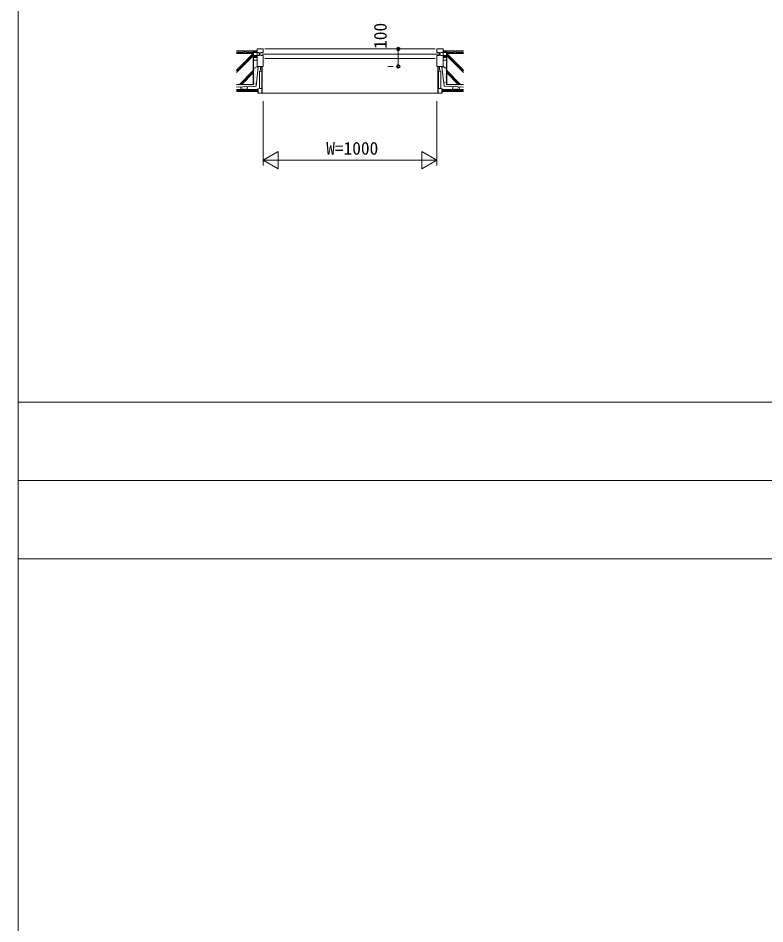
# Model space of a CAD drawing. Units: millimetres, scale not verified. Extents: x -14850 to 13831, y -10500 to 9500.
# Drawn here: x -14850 to -10553, y -500 to 4709 of the extents above; entities that cross this region are included whole.
import ezdxf
from ezdxf.enums import TextEntityAlignment as Align

# ---------------------------------------------------------------- set-up
doc = ezdxf.new("R2010")
doc.units = ezdxf.units.MM
doc.header["$LTSCALE"] = 50
doc.linetypes.add('DASHED3', pattern=[4, 3, -1])
for name, color, linetype, lineweight in [('0-1_USER1', 7, 'Continuous', 9), ('0-2_YKK_ZWAK', 2, 'Continuous', 9), ('0-3_YKK_11', 7, 'Continuous', 9), ('0-5_YSS_K', 4, 'Continuous', 9)]:
    doc.layers.add(name, color=color, linetype=linetype, lineweight=lineweight)
doc.styles.add('ＭＳ ゴシック', font='')
doc.styles.get('ＭＳ ゴシック').set_extended_font_data('MS Gothic')

msp = doc.modelspace()

# ---------------------------------------------------------------- linework, layer by layer
at = {"layer": '0-1_USER1'}
for p, q in [((-14850, -10500), (-14850, 9500)), ((-14850, 2500), (13650, 2500)), ((-14850, 2050), (13650, 2050)), ((-14850, 1600), (13650, 1600))]:
    msp.add_line(p, q, dxfattribs=at)
at = {"layer": '0-2_YKK_ZWAK'}
for p, q in [((-12722.19, 4532), (-12692.19, 4532)), ((-12712.19, 4532), (-12692.19, 4532)), ((-12662.19, 4532), (-12662.19, 4512)), ((-12662.19, 4452), (-12662.19, 4512)), ((-12722.19, 4432), (-12692.19, 4432)), ((-12712.19, 4432), (-12692.19, 4432)), ((-12662.19, 4432), (-12662.19, 4452)), ((-13440, 4232), (-13440, 3862)), ((-12440, 4232), (-12440, 3862)), ((-12440, 3892), (-12526.6, 3942)), ((-12526.6, 3942), (-12526.6, 3842)), ((-13440, 3892), (-12440, 3892)), ((-12526.6, 3842), (-12440, 3892))]:
    msp.add_line(p, q, dxfattribs=at)
msp.add_lwpolyline([(-13353.4, 3842), (-13353.4, 3942), (-13440, 3892)], close=True, dxfattribs=at)
for centre, radius in [((-12662.19, 4532), 10), ((-12662.19, 4532), 10), ((-12662.19, 4532), 6.5), ((-12662.19, 4532), 6.5), ((-12662.19, 4432), 10), ((-12662.19, 4432), 10), ((-12662.19, 4432), 6.5), ((-12662.19, 4432), 6.5)]:
    msp.add_circle(centre, radius, dxfattribs=at)
at = {"layer": '0-3_YKK_11'}
for p, q in [((-13548, 4522), (-13593.3, 4522)), ((-13548, 4513), (-13593.3, 4513)), ((-13495, 4507), (-13593.3, 4507)), ((-13593.3, 4410.14), (-13497.94, 4505.5)), ((-13496.5, 4505.5), (-13593.3, 4505.5)), ((-13593.3, 4405.9), (-13496.5, 4502.69)), ((-13593.3, 4396), (-13496.5, 4492.79)), ((-13548, 4513), (-13548, 4522)), ((-13540, 4520), (-13548, 4520)), ((-13540, 4513), (-13540, 4522)), ((-13495, 4522), (-13540, 4522)), ((-13495, 4513), (-13540, 4513)), ((-13496.5, 4328.5), (-13496.5, 4505.5)), ((-13495, 4522), (-13495, 4513)), ((-13495, 4522), (-13494.4, 4521.4)), ((-13495, 4521.11), (-13494.56, 4521.56)), ((-13495, 4515.46), (-13489.06, 4521.4)), ((-13495, 4513), (-13495, 4519.85)), ((-13495, 4500.8), (-13495, 4510.8)), ((-13495, 4510.8), (-13475, 4510.8)), ((-13495, 4507), (-13495, 4327)), ((-13495, 4494), (-13494.4, 4493.4)), ((-13475, 4494), (-13495, 4494)), ((-13495, 4493.11), (-13494.56, 4493.55)), ((-13495, 4487.46), (-13489.06, 4493.4)), ((-13494.4, 4521.4), (-13475.6, 4521.4)), ((-13494.4, 4493.4), (-13475.6, 4493.4)), ((-13494, 4510.8), (-13483.4, 4521.4)), ((-13494, 4482.8), (-13483.4, 4493.4)), ((-13488.34, 4510.8), (-13477.74, 4521.4)), ((-13488.34, 4482.8), (-13477.74, 4493.4)), ((-13482.68, 4510.8), (-13475, 4518.49)), ((-13482.68, 4482.8), (-13475, 4490.48)), ((-13477.03, 4510.8), (-13475, 4512.83)), ((-13477.03, 4482.8), (-13475, 4484.83)), ((-13475, 4522), (-13475.6, 4521.4)), ((-13475, 4494), (-13475.6, 4493.4)), ((-13475, 4510.8), (-13475, 4500.8)), ((-13475, 4482.8), (-13475, 4472.8)), ((-12405, 4522), (-12404.4, 4521.4)), ((-12397.32, 4510.8), (-12405, 4518.49)), ((-12402.98, 4510.8), (-12405, 4512.83)), ((-12385, 4510.8), (-12405, 4510.8)), ((-12405, 4510.8), (-12405, 4500.8)), ((-12405, 4494), (-12385, 4494)), ((-12405, 4494), (-12404.4, 4493.4)), ((-12397.32, 4482.8), (-12405, 4490.48)), ((-12402.98, 4482.8), (-12405, 4484.83)), ((-12385, 4482.8), (-12405, 4482.8)), ((-12405, 4482.8), (-12405, 4472.8)), ((-12385.6, 4521.4), (-12404.4, 4521.4)), ((-12385.6, 4493.4), (-12404.4, 4493.4)), ((-12391.66, 4510.8), (-12402.26, 4521.4)), ((-12391.66, 4482.8), (-12402.26, 4493.4)), ((-12386.01, 4510.8), (-12396.61, 4521.4)), ((-12386.01, 4482.8), (-12396.61, 4493.4)), ((-12385, 4515.46), (-12390.95, 4521.4)), ((-12385, 4487.46), (-12390.95, 4493.4)), ((-12385, 4522), (-12385.6, 4521.4)), ((-12385, 4494), (-12385.6, 4493.4)), ((-12385, 4521.11), (-12385.45, 4521.56)), ((-12385, 4493.11), (-12385.45, 4493.55)), ((-12385, 4522), (-12340, 4522)), ((-12385, 4513), (-12340, 4513)), ((-12385, 4500.8), (-12385, 4510.8)), ((-12385, 4507), (-12385, 4327)), ((-12385, 4507), (-12286.71, 4507)), ((-12385, 4472.8), (-12385, 4482.8)), ((-12383.5, 4328.5), (-12383.5, 4505.5)), ((-12383.5, 4505.5), (-12286.71, 4505.5)), ((-12286.71, 4405.9), (-12383.5, 4502.69)), ((-12286.71, 4396), (-12383.5, 4492.79)), ((-12286.71, 4410.14), (-12382.07, 4505.5)), ((-12340, 4513), (-12340, 4522)), ((-12340, 4520), (-12332, 4520)), ((-12332, 4513), (-12332, 4522)), ((-12332, 4522), (-12286.71, 4522)), ((-12332, 4513), (-12286.71, 4513)), ((-13475, 4467), (-13495, 4467)), ((-13475, 4431.79), (-13495, 4420.24)), ((-13480.87, 4318.73), (-13468.28, 4430)), ((-13447.06, 4431.93), (-13455, 4429.55)), ((-13455, 4429.55), (-13454.54, 4428.02)), ((-13454.54, 4428.02), (-13446.6, 4430.4)), ((-13446.6, 4430.4), (-13446.6, 4278.6)), ((-13445, 4430.4), (-13445, 4278.6)), ((-12435, 4430.4), (-12435, 4278.6)), ((-12433.4, 4430.4), (-12433.4, 4278.6)), ((-12425.46, 4428.02), (-12433.4, 4430.4)), ((-12432.94, 4431.93), (-12425, 4429.55)), ((-12425, 4429.55), (-12425.46, 4428.02)), ((-12399.13, 4318.73), (-12411.72, 4430)), ((-12405, 4467), (-12385, 4467)), ((-12405, 4431.79), (-12385, 4420.24)), ((-13575.94, 4328.5), (-13496.5, 4407.94)), ((-13571.7, 4328.5), (-13496.5, 4403.7)), ((-13561.8, 4328.5), (-13496.5, 4393.8)), ((-13492.41, 4413.77), (-13492.21, 4413.77)), ((-13492.41, 4400.52), (-13492.21, 4400.52)), ((-13491.52, 4392.57), (-13491.32, 4392.57)), ((-13490.94, 4409.65), (-13490.74, 4409.65)), ((-13490.94, 4384.62), (-13490.74, 4384.62)), ((-13489.46, 4396.1), (-13489.26, 4396.1)), ((-13489.17, 4376.97), (-13488.97, 4376.97)), ((-13487.11, 4414.95), (-13486.91, 4414.95)), ((-13486.22, 4412.3), (-13486.02, 4412.3)), ((-13485.93, 4405.82), (-13485.73, 4405.82)), ((-13485.93, 4392.57), (-13485.73, 4392.57)), ((-13485.93, 4386.97), (-13485.73, 4386.97)), ((-13485.93, 4383.74), (-13485.73, 4383.74)), ((-13484.46, 4402.58), (-13484.26, 4402.58)), ((-13483.87, 4418.18), (-13483.67, 4418.18)), ((-13481.81, 4418.77), (-13481.61, 4418.77)), ((-13478.57, 4423.19), (-13478.37, 4423.19)), ((-13474.15, 4425.84), (-13473.95, 4425.84)), ((-13473.86, 4423.19), (-13473.66, 4423.19)), ((-13471.8, 4427.31), (-13471.6, 4427.31)), ((-13461.6, 4404), (-13461.6, 4304)), ((-13461.6, 4404), (-13446.6, 4404)), ((-13446.6, 4412.29), (-13445, 4410.69)), ((-13445, 4408.57), (-13446.6, 4410.17)), ((-12433.4, 4412.29), (-12435, 4410.69)), ((-12435, 4408.57), (-12433.4, 4410.17)), ((-12418.4, 4404), (-12433.4, 4404)), ((-12418.4, 4404), (-12418.4, 4304)), ((-12408.21, 4427.31), (-12408.41, 4427.31)), ((-12406.15, 4423.19), (-12406.35, 4423.19)), ((-12405.85, 4425.84), (-12406.05, 4425.84)), ((-12401.43, 4423.19), (-12401.63, 4423.19)), ((-12398.2, 4418.77), (-12398.4, 4418.77)), ((-12396.13, 4418.18), (-12396.33, 4418.18)), ((-12395.55, 4402.58), (-12395.75, 4402.58)), ((-12394.07, 4405.82), (-12394.27, 4405.82)), ((-12394.07, 4392.57), (-12394.27, 4392.57)), ((-12394.07, 4386.97), (-12394.27, 4386.97)), ((-12394.07, 4383.74), (-12394.27, 4383.74)), ((-12393.78, 4412.3), (-12393.98, 4412.3)), ((-12392.9, 4414.95), (-12393.1, 4414.95)), ((-12390.83, 4376.97), (-12391.03, 4376.97)), ((-12390.54, 4396.1), (-12390.74, 4396.1)), ((-12389.07, 4409.65), (-12389.27, 4409.65)), ((-12389.07, 4384.62), (-12389.27, 4384.62)), ((-12388.48, 4392.57), (-12388.68, 4392.57)), ((-12387.6, 4413.77), (-12387.8, 4413.77)), ((-12387.6, 4400.52), (-12387.8, 4400.52)), ((-12304.06, 4328.5), (-12383.5, 4407.94)), ((-12308.31, 4328.5), (-12383.5, 4403.7)), ((-12318.21, 4328.5), (-12383.5, 4393.8)), ((-13496.5, 4328.5), (-13593.3, 4328.5)), ((-13495, 4327), (-13593.3, 4327)), ((-13545.4, 4323.97), (-13545.2, 4323.97)), ((-13512.72, 4323.97), (-13512.52, 4323.97)), ((-13492.41, 4361.07), (-13492.21, 4361.07)), ((-13492.41, 4332.21), (-13492.21, 4332.21)), ((-13491.82, 4373.43), (-13491.62, 4373.43)), ((-13491.52, 4368.13), (-13491.32, 4368.13)), ((-13491.23, 4341.93), (-13491.03, 4341.93)), ((-13489.46, 4367.54), (-13489.26, 4367.54)), ((-13489.46, 4346.05), (-13489.26, 4346.05)), ((-13488.29, 4352.23), (-13488.09, 4352.23)), ((-13487.99, 4325.44), (-13487.79, 4325.44)), ((-13487.4, 4358.71), (-13487.2, 4358.71)), ((-13486.52, 4339.57), (-13486.32, 4339.57)), ((-13485.64, 4346.64), (-13485.44, 4346.64)), ((-13485.05, 4332.21), (-13484.85, 4332.21)), ((-13484.75, 4373.43), (-13484.55, 4373.43)), ((-13484.75, 4366.66), (-13484.55, 4366.66)), ((-13483.57, 4325.14), (-13483.37, 4325.14)), ((-13482.1, 4337.51), (-13481.9, 4337.51)), ((-13446.6, 4353.62), (-13445, 4352.02)), ((-13445, 4349.9), (-13446.6, 4351.5)), ((-12433.4, 4353.62), (-12435, 4352.02)), ((-12435, 4349.9), (-12433.4, 4351.5)), ((-12397.9, 4337.51), (-12398.1, 4337.51)), ((-12396.43, 4325.14), (-12396.63, 4325.14)), ((-12395.25, 4373.43), (-12395.45, 4373.43)), ((-12395.25, 4366.66), (-12395.45, 4366.66)), ((-12394.96, 4332.21), (-12395.16, 4332.21)), ((-12394.37, 4346.64), (-12394.57, 4346.64)), ((-12393.48, 4339.57), (-12393.68, 4339.57)), ((-12392.6, 4358.71), (-12392.8, 4358.71)), ((-12392.01, 4325.44), (-12392.21, 4325.44)), ((-12391.72, 4352.23), (-12391.92, 4352.23)), ((-12390.54, 4367.54), (-12390.74, 4367.54)), ((-12390.54, 4346.05), (-12390.74, 4346.05)), ((-12388.77, 4341.93), (-12388.97, 4341.93)), ((-12388.48, 4368.13), (-12388.68, 4368.13)), ((-12388.18, 4373.43), (-12388.39, 4373.43)), ((-12387.6, 4361.07), (-12387.8, 4361.07)), ((-12387.6, 4332.21), (-12387.8, 4332.21)), ((-12385, 4327), (-12286.71, 4327)), ((-12383.5, 4328.5), (-12286.71, 4328.5)), ((-12367.28, 4323.97), (-12367.48, 4323.97)), ((-12334.6, 4323.97), (-12334.8, 4323.97)), ((-13593.1, 4312.78), (-13480.87, 4318.73)), ((-13470, 4299), (-13593.1, 4299)), ((-13470.5, 4298.5), (-13593.1, 4298.5)), ((-13470.5, 4296.3), (-13593.1, 4296.3)), ((-13470.5, 4294.1), (-13593.1, 4294.1)), ((-13470.5, 4291.9), (-13593.1, 4291.9)), ((-13470.5, 4289.7), (-13593.1, 4289.7)), ((-13593.1, 4287.5), (-13470.5, 4287.5)), ((-13470, 4287), (-13593.1, 4287)), ((-13591.04, 4322.5), (-13590.84, 4322.5)), ((-13583.39, 4319.55), (-13583.19, 4319.55)), ((-13581.91, 4316.61), (-13581.71, 4316.61)), ((-13578.38, 4323.67), (-13578.18, 4323.67)), ((-13571.61, 4318.08), (-13571.41, 4318.08)), ((-13566.6, 4321.91), (-13566.4, 4321.91)), ((-13563.24, 4304.7), (-13563.24, 4304.54)), ((-13561.52, 4302.4), (-13561.52, 4302.25)), ((-13561.33, 4308.14), (-13561.33, 4307.99)), ((-13561.01, 4316.31), (-13560.81, 4316.31)), ((-13560.18, 4305.27), (-13560.18, 4305.12)), ((-13557.5, 4302.4), (-13557.5, 4302.25)), ((-13556.89, 4320.14), (-13556.69, 4320.14)), ((-13552.91, 4306.23), (-13552.91, 4306.07)), ((-13551.19, 4302.78), (-13551.19, 4302.63)), ((-13549.82, 4317.2), (-13549.62, 4317.2)), ((-13549.46, 4307.76), (-13549.46, 4307.61)), ((-13545.25, 4306.99), (-13545.25, 4306.84)), ((-13544.3, 4302.59), (-13544.3, 4302.44)), ((-13543.64, 4319.85), (-13543.44, 4319.85)), ((-13539.9, 4306.8), (-13539.9, 4306.65)), ((-13537.22, 4302.4), (-13537.22, 4302.25)), ((-13536.83, 4303.93), (-13536.83, 4303.78)), ((-13535.1, 4323.09), (-13534.9, 4323.09)), ((-13534.15, 4306.61), (-13534.15, 4306.46)), ((-13533.92, 4318.08), (-13533.72, 4318.08)), ((-13526.56, 4322.5), (-13526.36, 4322.5)), ((-13525.09, 4316.9), (-13524.89, 4316.9)), ((-13518.91, 4321.32), (-13518.71, 4321.32)), ((-13516.26, 4316.61), (-13516.06, 4316.61)), ((-13510.07, 4319.55), (-13509.87, 4319.55)), ((-13502.12, 4315.43), (-13501.92, 4315.43)), ((-13501.24, 4322.79), (-13501.04, 4322.79)), ((-13494.47, 4321.91), (-13494.27, 4321.91)), ((-13492.7, 4316.61), (-13492.5, 4316.61)), ((-13484.46, 4318.37), (-13484.26, 4318.37)), ((-13470.5, 4287.5), (-13470.5, 4298.5)), ((-13470, 4304), (-13470, 4278.6)), ((-13468.4, 4304), (-13470, 4304)), ((-13470, 4287), (-13470, 4299)), ((-13468.4, 4278.6), (-13468.4, 4304)), ((-13468.4, 4278.6), (-13446.6, 4278.6)), ((-13446.6, 4277), (-13468.4, 4277)), ((-13461.6, 4304), (-13446.6, 4304)), ((-13459.69, 4277), (-12433.4, 4277)), ((-13446.6, 4292.46), (-13445, 4290.85)), ((-13445, 4288.73), (-13446.6, 4290.33)), ((-12433.4, 4292.46), (-12435, 4290.85)), ((-12435, 4288.73), (-12433.4, 4290.33)), ((-12418.4, 4304), (-12433.4, 4304)), ((-12411.6, 4278.6), (-12433.4, 4278.6)), ((-12433.4, 4277), (-12411.6, 4277)), ((-12411.6, 4278.6), (-12411.6, 4304)), ((-12411.6, 4304), (-12410, 4304)), ((-12410, 4304), (-12410, 4278.6)), ((-12410, 4299), (-12286.9, 4299)), ((-12410, 4287), (-12410, 4299)), ((-12410, 4287), (-12286.9, 4287)), ((-12409.5, 4298.5), (-12286.9, 4298.5)), ((-12409.5, 4287.5), (-12409.5, 4298.5)), ((-12409.5, 4296.3), (-12286.9, 4296.3)), ((-12409.5, 4294.1), (-12286.9, 4294.1)), ((-12409.5, 4291.9), (-12286.9, 4291.9)), ((-12409.5, 4289.7), (-12286.9, 4289.7)), ((-12286.9, 4287.5), (-12409.5, 4287.5)), ((-12286.9, 4312.78), (-12399.13, 4318.73)), ((-12395.55, 4318.37), (-12395.75, 4318.37)), ((-12387.3, 4316.61), (-12387.5, 4316.61)), ((-12385.54, 4321.91), (-12385.74, 4321.91)), ((-12378.76, 4322.79), (-12378.96, 4322.79)), ((-12377.88, 4315.43), (-12378.08, 4315.43)), ((-12369.93, 4319.55), (-12370.13, 4319.55)), ((-12363.75, 4316.61), (-12363.95, 4316.61)), ((-12361.1, 4321.32), (-12361.3, 4321.32)), ((-12354.91, 4316.9), (-12355.12, 4316.9)), ((-12353.44, 4322.5), (-12353.64, 4322.5)), ((-12346.08, 4318.08), (-12346.28, 4318.08)), ((-12345.85, 4306.61), (-12345.85, 4306.46)), ((-12344.9, 4323.09), (-12345.1, 4323.09)), ((-12343.17, 4303.93), (-12343.17, 4303.78)), ((-12342.79, 4302.4), (-12342.79, 4302.25)), ((-12340.11, 4306.8), (-12340.11, 4306.65)), ((-12336.37, 4319.85), (-12336.57, 4319.85)), ((-12335.71, 4302.59), (-12335.71, 4302.44)), ((-12334.75, 4306.99), (-12334.75, 4306.84)), ((-12330.54, 4307.76), (-12330.54, 4307.61)), ((-12330.18, 4317.2), (-12330.38, 4317.2)), ((-12328.82, 4302.78), (-12328.82, 4302.63)), ((-12327.09, 4306.23), (-12327.09, 4306.07)), ((-12323.12, 4320.14), (-12323.32, 4320.14)), ((-12322.5, 4302.4), (-12322.5, 4302.25)), ((-12319.82, 4305.27), (-12319.82, 4305.12)), ((-12319, 4316.31), (-12319.2, 4316.31)), ((-12318.67, 4308.14), (-12318.67, 4307.99)), ((-12318.48, 4302.4), (-12318.48, 4302.25)), ((-12316.76, 4304.7), (-12316.76, 4304.54)), ((-12313.4, 4321.91), (-12313.6, 4321.91)), ((-12308.4, 4318.08), (-12308.6, 4318.08)), ((-12301.62, 4323.67), (-12301.82, 4323.67)), ((-12298.09, 4316.61), (-12298.29, 4316.61)), ((-12296.62, 4319.55), (-12296.82, 4319.55)), ((-12288.96, 4322.5), (-12289.16, 4322.5))]:
    msp.add_line(p, q, dxfattribs=at)
at = {"layer": '0-3_YKK_11', "linetype": 'DASHED3'}
for p, q in [((-13448.2, 4404), (-13448.2, 4304)), ((-12431.8, 4404), (-12431.8, 4304))]:
    msp.add_line(p, q, dxfattribs=at)
at = {"layer": '0-3_YKK_11'}
for points in [[(-13495, 4472.8), (-13495, 4482.8), (-13475, 4482.8)], [(-12385, 4522), (-12385, 4513), (-12385, 4519.85)]]:
    msp.add_lwpolyline(points, dxfattribs=at)
for centre, radius, start, end in [((-13446.6, 4430.4), 1.6, 0, 106.69923), ((-12433.4, 4430.4), 1.6, 73.30075, 180), ((-13561.29, 4306.39), 7.78, 121.78807, 251.80487), ((-13537.95, 4306.39), 7.78, 288.19461, 58.21141), ((-13468.4, 4278.6), 1.6, 180, 270), ((-13446.6, 4278.6), 1.6, 270, 0), ((-12433.4, 4278.6), 1.6, 180, 270), ((-12411.6, 4278.6), 1.6, 270, 0), ((-12342.05, 4306.39), 7.78, 121.78857, 251.80537), ((-12318.72, 4306.39), 7.78, 288.19511, 58.21191)]:
    msp.add_arc(centre, radius, start, end, dxfattribs=at)
at = {"layer": '0-5_YSS_K'}
for p, q in [((-13475, 4532), (-13475, 4432)), ((-13440, 4532), (-13475, 4532)), ((-13475, 4512), (-13463, 4512)), ((-13463, 4494), (-13475, 4494)), ((-13463, 4512), (-13463, 4494)), ((-13459, 4495.5), (-13459, 4510.5)), ((-13459, 4510.5), (-13452, 4510.5)), ((-13452, 4495.5), (-13459, 4495.5)), ((-13452, 4512), (-13440, 4512)), ((-13452, 4510.5), (-13452, 4512)), ((-13452, 4494), (-13452, 4495.5)), ((-13440, 4494), (-13452, 4494)), ((-13448, 4503), (-12432, 4503)), ((-13440, 4512), (-13440, 4532)), ((-13440, 4432), (-13440, 4494)), ((-13430, 4532), (-12450, 4532)), ((-12440, 4532), (-12405, 4532)), ((-12440, 4512), (-12440, 4532)), ((-12428, 4512), (-12440, 4512)), ((-12440, 4494), (-12428, 4494)), ((-12440, 4432), (-12440, 4494)), ((-12428, 4494), (-12428, 4512)), ((-12417, 4510.5), (-12424, 4510.5)), ((-12417, 4512), (-12417, 4510.5)), ((-12405, 4512), (-12417, 4512)), ((-12417, 4495.5), (-12417, 4494)), ((-12417, 4494), (-12405, 4494)), ((-12405, 4532), (-12405, 4432)), ((-13440, 4432), (-13475, 4432)), ((-13455, 4412), (-13455, 4432)), ((-13430, 4477), (-12450, 4477)), ((-12440, 4432), (-12405, 4432)), ((-12425, 4412), (-12425, 4432)), ((-13458, 4412), (-13455, 4412)), ((-12422, 4412), (-12425, 4412))]:
    msp.add_line(p, q, dxfattribs=at)
msp.add_lwpolyline([(-12424, 4510.5), (-12424, 4495.5), (-12417, 4495.5)], dxfattribs=at)

# ---------------------------------------------------------------- texts
at = {"layer": '0-2_YKK_ZWAK', "color": 4, "style": 'ＭＳ ゴシック'}
msp.add_text('100', height=73.31, rotation=90, dxfattribs=at).set_placement((-12707.19, 4532.47), align=Align.BOTTOM_LEFT)
msp.add_text('W=1000', height=73.31, dxfattribs=at).set_placement((-13076.9, 3902), align=Align.BOTTOM_LEFT)

doc.saveas('drawing.dxf')
